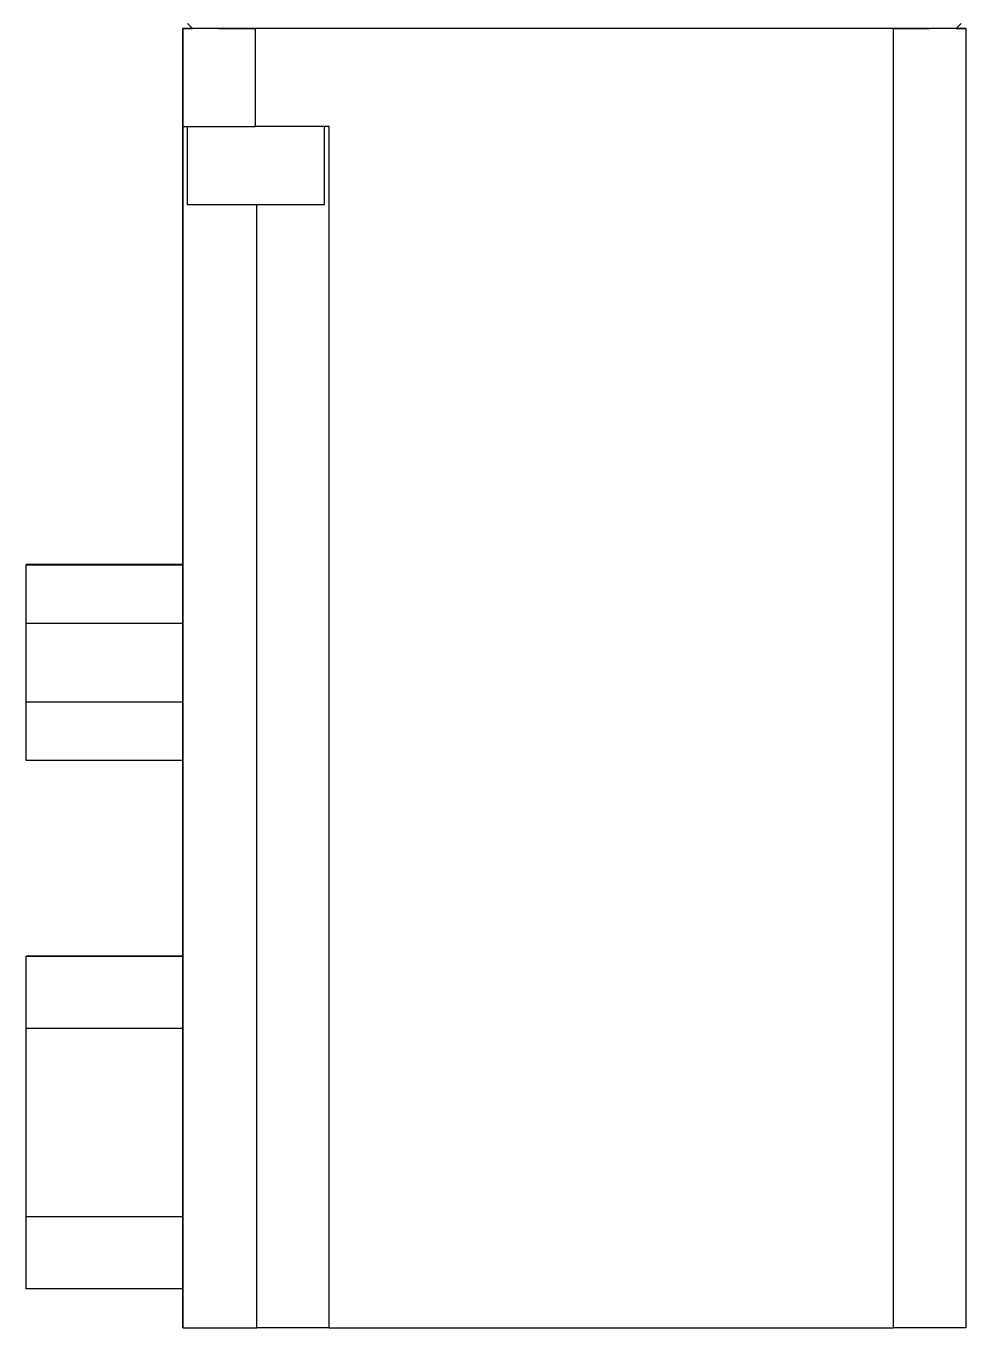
# Model space of a CAD drawing. Extents: x 0 to 634, y -8 to 556.
# Drawn here: x 249.7 to 297.7, y 341.2 to 407.7 of the extents above; entities that cross this region are included whole.
import ezdxf

# ---------------------------------------------------------------- set-up
doc = ezdxf.new("R2010")
doc.units = 0
doc.header["$LTSCALE"] = 0.5
doc.layers.add('MSM_CONTINUOUS', color=7, linetype='CONTINUOUS')

msp = doc.modelspace()

# ---------------------------------------------------------------- linework, layer by layer
at = {"layer": 'MSM_CONTINUOUS'}
for p, q in [((257.907, 407.835), (258.157, 407.585)), ((297.407, 407.835), (297.157, 407.585)), ((257.657, 407.585), (257.657, 407.59)), ((257.665, 407.59), (257.657, 407.59)), ((257.657, 407.59), (257.657, 341.19)), ((257.657, 407.585), (257.665, 407.585)), ((257.657, 341.186), (257.657, 407.585)), ((257.689, 407.59), (257.665, 407.59)), ((257.665, 407.585), (257.689, 407.585)), ((257.728, 407.59), (257.689, 407.59)), ((257.689, 407.585), (257.729, 407.585)), ((257.784, 407.59), (257.728, 407.59)), ((257.729, 407.585), (257.784, 407.585)), ((257.854, 407.59), (257.784, 407.59)), ((257.784, 407.585), (257.855, 407.585)), ((257.94, 407.59), (257.854, 407.59)), ((257.855, 407.585), (257.941, 407.585)), ((258.04, 407.59), (257.94, 407.59)), ((257.941, 407.585), (258.042, 407.585)), ((258.155, 407.59), (258.04, 407.59)), ((258.042, 407.585), (258.157, 407.585)), ((297.157, 407.585), (258.157, 407.585)), ((259.5, 407.585), (259.714, 407.585)), ((259.714, 407.585), (259.935, 407.585)), ((259.935, 407.585), (260.163, 407.585)), ((260.163, 407.585), (260.395, 407.585)), ((260.395, 407.585), (260.632, 407.585)), ((260.632, 407.585), (260.872, 407.585)), ((260.872, 407.585), (261.114, 407.585)), ((261.114, 407.585), (261.357, 407.585)), ((293.957, 407.585), (261.357, 407.585)), ((261.357, 407.585), (261.357, 402.585)), ((293.957, 407.585), (294.2, 407.585)), ((293.957, 341.185), (293.957, 407.585)), ((294.2, 407.585), (294.442, 407.585)), ((294.442, 407.585), (294.682, 407.585)), ((294.682, 407.585), (294.919, 407.585)), ((294.919, 407.585), (295.151, 407.585)), ((295.151, 407.585), (295.379, 407.585)), ((295.379, 407.585), (295.6, 407.585)), ((295.6, 407.585), (295.814, 407.585)), ((297.157, 407.585), (297.272, 407.585)), ((297.273, 407.59), (297.159, 407.59)), ((297.272, 407.585), (297.373, 407.585)), ((297.374, 407.59), (297.273, 407.59)), ((297.373, 407.585), (297.459, 407.585)), ((297.46, 407.59), (297.374, 407.59)), ((297.459, 407.585), (297.53, 407.585)), ((297.53, 407.59), (297.46, 407.59)), ((297.585, 407.59), (297.53, 407.59)), ((297.53, 407.585), (297.585, 407.585)), ((297.625, 407.59), (297.585, 407.59)), ((297.585, 407.585), (297.625, 407.585)), ((297.649, 407.59), (297.625, 407.59)), ((297.625, 407.585), (297.649, 407.585)), ((297.657, 407.59), (297.649, 407.59)), ((297.649, 407.585), (297.657, 407.585)), ((297.657, 407.59), (297.657, 407.585)), ((297.657, 407.585), (297.657, 341.185)), ((257.657, 402.585), (257.668, 402.585)), ((257.668, 402.585), (257.702, 402.585)), ((257.702, 402.585), (257.758, 402.585)), ((257.758, 402.585), (257.837, 402.585)), ((257.837, 402.585), (257.936, 402.585)), ((257.893, 402.585), (257.893, 398.585)), ((257.936, 402.585), (258.057, 402.585)), ((258.057, 402.585), (258.198, 402.585)), ((258.198, 402.585), (258.358, 402.585)), ((258.358, 402.585), (258.538, 402.585)), ((258.538, 402.585), (258.735, 402.585)), ((258.735, 402.585), (258.949, 402.585)), ((258.949, 402.585), (259.177, 402.585)), ((259.177, 402.585), (259.419, 402.585)), ((259.419, 402.585), (259.673, 402.585)), ((259.673, 402.585), (259.937, 402.585)), ((259.937, 402.585), (260.211, 402.585)), ((260.211, 402.585), (260.491, 402.585)), ((260.491, 402.585), (260.777, 402.585)), ((260.777, 402.585), (261.066, 402.585)), ((261.066, 402.585), (261.357, 402.585)), ((265.145, 402.585), (261.357, 402.585)), ((264.893, 398.585), (264.893, 402.585)), ((265.145, 341.185), (265.145, 402.585)), ((257.893, 398.585), (257.907, 398.585)), ((257.907, 398.585), (257.947, 398.585)), ((257.947, 398.585), (258.013, 398.585)), ((258.013, 398.585), (258.105, 398.585)), ((258.105, 398.585), (258.221, 398.585)), ((258.221, 398.585), (258.362, 398.585)), ((258.362, 398.585), (258.526, 398.585)), ((258.526, 398.585), (258.712, 398.585)), ((258.712, 398.585), (258.919, 398.585)), ((258.919, 398.585), (259.144, 398.585)), ((259.144, 398.585), (259.386, 398.585)), ((259.386, 398.585), (259.643, 398.585)), ((259.643, 398.585), (259.914, 398.585)), ((259.914, 398.585), (260.196, 398.585)), ((260.196, 398.585), (260.488, 398.585)), ((260.488, 398.585), (260.786, 398.585)), ((260.786, 398.585), (261.088, 398.585)), ((261.088, 398.585), (261.393, 398.585)), ((261.393, 398.585), (261.699, 398.585)), ((261.445, 341.186), (261.445, 398.585)), ((261.699, 398.585), (262.001, 398.585)), ((262.001, 398.585), (262.299, 398.585)), ((262.299, 398.585), (262.591, 398.585)), ((262.591, 398.585), (262.873, 398.585)), ((262.873, 398.585), (263.143, 398.585)), ((263.143, 398.585), (263.401, 398.585)), ((263.401, 398.585), (263.643, 398.585)), ((263.643, 398.585), (263.868, 398.585)), ((263.868, 398.585), (264.075, 398.585)), ((264.075, 398.585), (264.261, 398.585)), ((264.261, 398.585), (264.425, 398.585)), ((264.425, 398.585), (264.566, 398.585)), ((264.566, 398.585), (264.682, 398.585)), ((264.682, 398.585), (264.774, 398.585)), ((264.774, 398.585), (264.84, 398.585)), ((264.84, 398.585), (264.88, 398.585)), ((264.88, 398.585), (264.893, 398.585)), ((249.657, 370.188), (249.657, 380.189)), ((257.657, 380.189), (249.657, 380.189)), ((249.657, 380.188), (257.657, 380.188)), ((257.657, 377.187), (249.657, 377.187)), ((249.657, 373.187), (257.657, 373.187)), ((257.657, 370.188), (249.657, 370.188)), ((249.657, 343.187), (249.657, 360.189)), ((257.657, 360.189), (249.657, 360.189)), ((249.657, 360.187), (257.657, 360.187)), ((257.657, 356.486), (249.657, 356.486)), ((249.657, 346.886), (257.657, 346.886)), ((257.657, 343.187), (249.657, 343.187)), ((257.657, 341.19), (257.657, 341.186)), ((257.657, 341.186), (261.445, 341.186)), ((261.735, 341.186), (261.445, 341.186)), ((262.024, 341.186), (261.735, 341.186)), ((262.309, 341.186), (262.024, 341.186)), ((262.589, 341.186), (262.309, 341.186)), ((262.861, 341.186), (262.589, 341.186)), ((263.125, 341.186), (262.861, 341.186)), ((263.378, 341.186), (263.125, 341.186)), ((263.62, 341.186), (263.378, 341.186)), ((263.848, 341.186), (263.62, 341.186)), ((264.061, 341.185), (263.848, 341.186)), ((264.259, 341.185), (264.061, 341.185)), ((264.439, 341.185), (264.259, 341.185)), ((264.6, 341.185), (264.439, 341.185)), ((264.742, 341.185), (264.6, 341.185)), ((264.864, 341.185), (264.742, 341.185)), ((264.964, 341.185), (264.864, 341.185)), ((265.043, 341.185), (264.964, 341.185)), ((265.1, 341.185), (265.043, 341.185)), ((265.134, 341.185), (265.1, 341.185)), ((265.145, 341.185), (265.134, 341.185)), ((265.145, 341.185), (293.957, 341.185)), ((294.247, 341.185), (293.957, 341.185)), ((294.536, 341.185), (294.247, 341.185)), ((294.821, 341.185), (294.536, 341.185)), ((295.1, 341.185), (294.821, 341.185)), ((295.373, 341.185), (295.1, 341.185)), ((295.637, 341.185), (295.373, 341.185)), ((295.89, 341.185), (295.637, 341.185)), ((296.132, 341.185), (295.89, 341.185)), ((296.36, 341.185), (296.132, 341.185)), ((296.573, 341.185), (296.36, 341.185)), ((296.77, 341.185), (296.573, 341.185)), ((296.95, 341.185), (296.77, 341.185)), ((297.112, 341.185), (296.95, 341.185)), ((297.254, 341.185), (297.112, 341.185)), ((297.375, 341.185), (297.254, 341.185)), ((297.476, 341.185), (297.375, 341.185)), ((297.555, 341.185), (297.476, 341.185)), ((297.611, 341.185), (297.555, 341.185)), ((297.646, 341.185), (297.611, 341.185)), ((297.657, 341.185), (297.646, 341.185))]:
    msp.add_line(p, q, dxfattribs=at)

doc.saveas('drawing.dxf')
